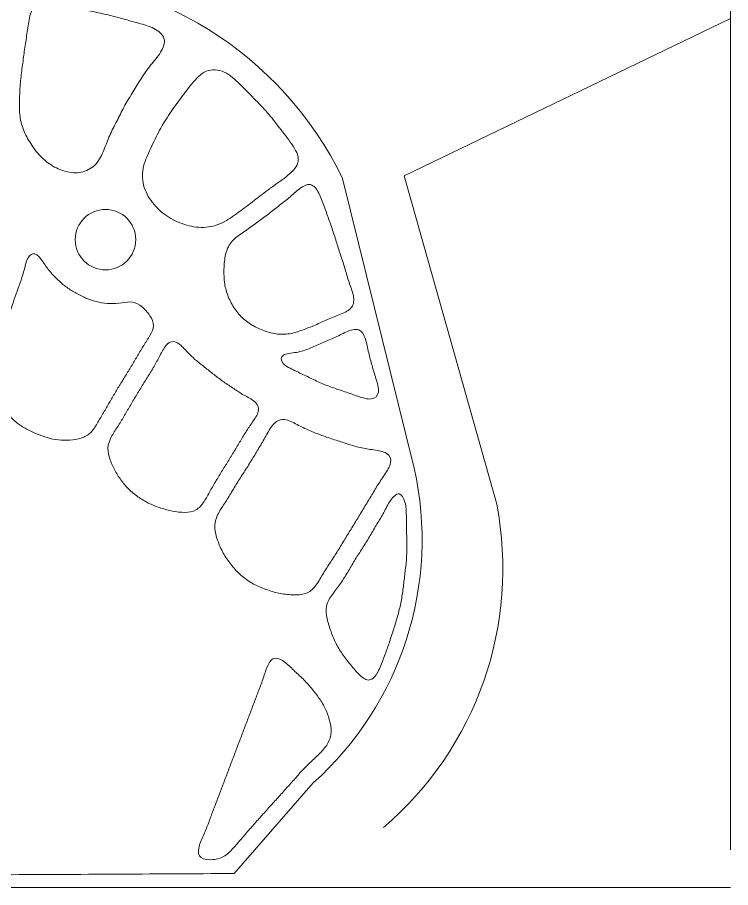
# Model space of a CAD drawing. Header units: inches. Extents: x 36 to 79.2, y 17.3 to 55.9.
# Drawn here: x 60.26 to 71.44, y 17.31 to 30.95 of the extents above; entities that cross this region are included whole.
import ezdxf

# ---------------------------------------------------------------- set-up
doc = ezdxf.new("R2010")
doc.units = ezdxf.units.IN
for name, color, linetype, lineweight in [('01_ORIGINAL_CAD', 7, 'CONTINUOUS', 20), ('10_EXTENSION_MASSES', 7, 'CONTINUOUS', 15), ('11_NODAL_COURTS', 7, 'CONTINUOUS', 15), ('15_NEIGHBOURHOOD_CIRCULATION', 7, 'CONTINUOUS', 13)]:
    doc.layers.add(name, color=color, linetype=linetype, lineweight=lineweight)

msp = doc.modelspace()

# ---------------------------------------------------------------- linework, layer by layer
at = {"layer": '01_ORIGINAL_CAD'}
for p, q in [((71.442, 55.9), (71.442, 17.906)), ((71.442, 17.312), (36.248, 17.312))]:
    msp.add_line(p, q, dxfattribs=at)
msp.add_lwpolyline([(53.65, 30.945, -0.14301), (60.243, 31.63, -0.286424), (65.36, 28.431), (66.481, 23.89, -0.272091), (64.9, 18.954), (63.661, 17.533)], format="xyb", dxfattribs=at)
for points in [[(71.442, 30.938), (66.326, 28.468)], [(66.326, 28.468), (67.775, 23.323)]]:
    msp.add_lwpolyline(points, dxfattribs=at)
msp.add_arc((62.535, 22.313), 5.337, 310.4718, 10.9016, dxfattribs=at)
at = {"layer": '10_EXTENSION_MASSES'}
for points, knots in [([(60.31, 29.931), (60.317, 30.014), (60.328, 30.095), (60.338, 30.177), (60.349, 30.259), (60.36, 30.341), (60.371, 30.422), (60.383, 30.503), (60.396, 30.583), (60.407, 30.665), (60.419, 30.747), (60.429, 30.831), (60.446, 30.916), (60.462, 31), (60.485, 31.085), (60.534, 31.132), (60.583, 31.179), (60.658, 31.188), (60.739, 31.181), (60.819, 31.174), (60.905, 31.151), (60.988, 31.133), (61.071, 31.114), (61.151, 31.101), (61.231, 31.086), (61.311, 31.071), (61.392, 31.056), (61.472, 31.039), (61.553, 31.023), (61.633, 31.006), (61.713, 30.986), (61.794, 30.966), (61.873, 30.944), (61.952, 30.922), (62.031, 30.9), (62.109, 30.878), (62.191, 30.855), (62.273, 30.832), (62.358, 30.807), (62.429, 30.766), (62.5, 30.724), (62.556, 30.665), (62.566, 30.597), (62.575, 30.529), (62.537, 30.451), (62.489, 30.38), (62.441, 30.31), (62.382, 30.246), (62.331, 30.179), (62.279, 30.113), (62.234, 30.045), (62.19, 29.975), (62.146, 29.906), (62.103, 29.835), (62.06, 29.764), (62.017, 29.694), (61.974, 29.623), (61.934, 29.55), (61.895, 29.477), (61.858, 29.402), (61.82, 29.328), (61.782, 29.254), (61.744, 29.18), (61.71, 29.105), (61.677, 29.029), (61.648, 28.952), (61.617, 28.875), (61.585, 28.798), (61.55, 28.722), (61.497, 28.661), (61.443, 28.601), (61.37, 28.557), (61.292, 28.535), (61.214, 28.513), (61.13, 28.514), (61.049, 28.531), (60.968, 28.548), (60.89, 28.582), (60.818, 28.624), (60.746, 28.667), (60.681, 28.719), (60.624, 28.778), (60.567, 28.837), (60.517, 28.905), (60.472, 28.975), (60.427, 29.045), (60.386, 29.118), (60.356, 29.195), (60.327, 29.271), (60.308, 29.35), (60.3, 29.432), (60.291, 29.514), (60.293, 29.598), (60.296, 29.682), (60.299, 29.766), (60.303, 29.849), (60.31, 29.931)], [0, 0, 0, 0, 0.03125, 0.03125, 0.03125, 0.0625, 0.0625, 0.0625, 0.09375, 0.09375, 0.09375, 0.125, 0.125, 0.125, 0.15625, 0.15625, 0.15625, 0.1875, 0.1875, 0.1875, 0.21875, 0.21875, 0.21875, 0.25, 0.25, 0.25, 0.28125, 0.28125, 0.28125, 0.3125, 0.3125, 0.3125, 0.34375, 0.34375, 0.34375, 0.375, 0.375, 0.375, 0.40625, 0.40625, 0.40625, 0.4375, 0.4375, 0.4375, 0.46875, 0.46875, 0.46875, 0.5, 0.5, 0.5, 0.53125, 0.53125, 0.53125, 0.5625, 0.5625, 0.5625, 0.59375, 0.59375, 0.59375, 0.625, 0.625, 0.625, 0.65625, 0.65625, 0.65625, 0.6875, 0.6875, 0.6875, 0.71875, 0.71875, 0.71875, 0.75, 0.75, 0.75, 0.78125, 0.78125, 0.78125, 0.8125, 0.8125, 0.8125, 0.84375, 0.84375, 0.84375, 0.875, 0.875, 0.875, 0.90625, 0.90625, 0.90625, 0.9375, 0.9375, 0.9375, 0.96875, 0.96875, 0.96875, 1, 1, 1, 1]), ([(62.251, 28.289), (62.22, 28.386), (62.213, 28.487), (62.232, 28.585), (62.251, 28.683), (62.296, 28.777), (62.339, 28.871), (62.382, 28.965), (62.425, 29.059), (62.473, 29.15), (62.52, 29.241), (62.573, 29.329), (62.629, 29.414), (62.686, 29.499), (62.746, 29.581), (62.806, 29.664), (62.867, 29.747), (62.927, 29.83), (62.995, 29.912), (63.062, 29.993), (63.136, 30.073), (63.224, 30.109), (63.312, 30.145), (63.414, 30.136), (63.504, 30.095), (63.595, 30.054), (63.675, 29.979), (63.751, 29.905), (63.826, 29.831), (63.898, 29.758), (63.97, 29.684), (64.042, 29.61), (64.115, 29.537), (64.181, 29.46), (64.247, 29.383), (64.308, 29.303), (64.372, 29.221), (64.436, 29.139), (64.503, 29.056), (64.563, 28.968), (64.623, 28.88), (64.675, 28.788), (64.665, 28.705), (64.656, 28.621), (64.584, 28.547), (64.504, 28.48), (64.424, 28.413), (64.334, 28.354), (64.25, 28.293), (64.166, 28.232), (64.087, 28.17), (64.006, 28.108), (63.926, 28.046), (63.844, 27.984), (63.761, 27.922), (63.679, 27.86), (63.596, 27.798), (63.506, 27.751), (63.416, 27.704), (63.319, 27.673), (63.219, 27.664), (63.119, 27.656), (63.017, 27.671), (62.918, 27.699), (62.819, 27.727), (62.723, 27.767), (62.636, 27.82), (62.549, 27.874), (62.472, 27.941), (62.405, 28.021), (62.338, 28.1), (62.282, 28.193), (62.251, 28.289)], [0, 0, 0, 0, 0.041667, 0.041667, 0.041667, 0.083333, 0.083333, 0.083333, 0.125, 0.125, 0.125, 0.166667, 0.166667, 0.166667, 0.208333, 0.208333, 0.208333, 0.25, 0.25, 0.25, 0.291667, 0.291667, 0.291667, 0.333333, 0.333333, 0.333333, 0.375, 0.375, 0.375, 0.416667, 0.416667, 0.416667, 0.458333, 0.458333, 0.458333, 0.5, 0.5, 0.5, 0.541667, 0.541667, 0.541667, 0.583333, 0.583333, 0.583333, 0.625, 0.625, 0.625, 0.666667, 0.666667, 0.666667, 0.708333, 0.708333, 0.708333, 0.75, 0.75, 0.75, 0.791667, 0.791667, 0.791667, 0.833333, 0.833333, 0.833333, 0.875, 0.875, 0.875, 0.916667, 0.916667, 0.916667, 0.958333, 0.958333, 0.958333, 1, 1, 1, 1]), ([(63.614, 26.477), (63.58, 26.54), (63.553, 26.607), (63.534, 26.676), (63.515, 26.744), (63.505, 26.815), (63.501, 26.886), (63.497, 26.958), (63.499, 27.03), (63.506, 27.102), (63.513, 27.174), (63.523, 27.247), (63.548, 27.311), (63.573, 27.376), (63.612, 27.434), (63.663, 27.481), (63.714, 27.529), (63.777, 27.567), (63.836, 27.607), (63.896, 27.648), (63.953, 27.69), (64.01, 27.732), (64.067, 27.775), (64.124, 27.818), (64.181, 27.861), (64.237, 27.904), (64.293, 27.948), (64.349, 27.992), (64.405, 28.035), (64.46, 28.077), (64.515, 28.125), (64.571, 28.172), (64.627, 28.224), (64.685, 28.267), (64.744, 28.31), (64.806, 28.344), (64.858, 28.333), (64.91, 28.321), (64.953, 28.265), (64.986, 28.201), (65.02, 28.137), (65.046, 28.065), (65.07, 27.996), (65.094, 27.927), (65.117, 27.862), (65.141, 27.796), (65.165, 27.729), (65.189, 27.662), (65.211, 27.595), (65.234, 27.528), (65.254, 27.46), (65.276, 27.392), (65.297, 27.324), (65.32, 27.256), (65.342, 27.187), (65.364, 27.119), (65.386, 27.051), (65.406, 26.983), (65.427, 26.915), (65.445, 26.846), (65.47, 26.776), (65.494, 26.706), (65.524, 26.634), (65.533, 26.567), (65.541, 26.5), (65.529, 26.438), (65.486, 26.392), (65.444, 26.347), (65.373, 26.317), (65.303, 26.289), (65.234, 26.261), (65.167, 26.235), (65.101, 26.207), (65.035, 26.179), (64.971, 26.149), (64.906, 26.121), (64.84, 26.093), (64.774, 26.067), (64.707, 26.044), (64.639, 26.02), (64.57, 26), (64.5, 25.991), (64.429, 25.983), (64.358, 25.986), (64.288, 25.998), (64.218, 26.01), (64.15, 26.032), (64.084, 26.059), (64.018, 26.086), (63.955, 26.119), (63.896, 26.159), (63.837, 26.2), (63.783, 26.247), (63.735, 26.301), (63.688, 26.354), (63.648, 26.413), (63.614, 26.477)], [0, 0, 0, 0, 0.03125, 0.03125, 0.03125, 0.0625, 0.0625, 0.0625, 0.09375, 0.09375, 0.09375, 0.125, 0.125, 0.125, 0.15625, 0.15625, 0.15625, 0.1875, 0.1875, 0.1875, 0.21875, 0.21875, 0.21875, 0.25, 0.25, 0.25, 0.28125, 0.28125, 0.28125, 0.3125, 0.3125, 0.3125, 0.34375, 0.34375, 0.34375, 0.375, 0.375, 0.375, 0.40625, 0.40625, 0.40625, 0.4375, 0.4375, 0.4375, 0.46875, 0.46875, 0.46875, 0.5, 0.5, 0.5, 0.53125, 0.53125, 0.53125, 0.5625, 0.5625, 0.5625, 0.59375, 0.59375, 0.59375, 0.625, 0.625, 0.625, 0.65625, 0.65625, 0.65625, 0.6875, 0.6875, 0.6875, 0.71875, 0.71875, 0.71875, 0.75, 0.75, 0.75, 0.78125, 0.78125, 0.78125, 0.8125, 0.8125, 0.8125, 0.84375, 0.84375, 0.84375, 0.875, 0.875, 0.875, 0.90625, 0.90625, 0.90625, 0.9375, 0.9375, 0.9375, 0.96875, 0.96875, 0.96875, 1, 1, 1, 1]), ([(59.811, 25.34), (59.82, 25.397), (59.844, 25.453), (59.867, 25.51), (59.889, 25.566), (59.91, 25.623), (59.93, 25.68), (59.95, 25.737), (59.968, 25.794), (59.986, 25.851), (60.005, 25.908), (60.024, 25.966), (60.043, 26.023), (60.062, 26.08), (60.081, 26.137), (60.1, 26.194), (60.119, 26.251), (60.138, 26.308), (60.157, 26.365), (60.176, 26.423), (60.195, 26.48), (60.214, 26.537), (60.233, 26.594), (60.253, 26.651), (60.273, 26.707), (60.294, 26.763), (60.316, 26.819), (60.334, 26.876), (60.352, 26.934), (60.367, 26.993), (60.384, 27.055), (60.401, 27.118), (60.42, 27.183), (60.451, 27.218), (60.482, 27.253), (60.525, 27.259), (60.565, 27.234), (60.605, 27.208), (60.641, 27.152), (60.678, 27.099), (60.714, 27.046), (60.751, 26.997), (60.79, 26.952), (60.829, 26.906), (60.871, 26.864), (60.915, 26.823), (60.959, 26.783), (61.004, 26.744), (61.053, 26.71), (61.102, 26.675), (61.153, 26.646), (61.206, 26.618), (61.259, 26.59), (61.313, 26.563), (61.369, 26.541), (61.424, 26.52), (61.481, 26.503), (61.539, 26.49), (61.598, 26.478), (61.657, 26.47), (61.717, 26.468), (61.777, 26.466), (61.837, 26.471), (61.897, 26.479), (61.957, 26.487), (62.016, 26.499), (62.07, 26.491), (62.124, 26.483), (62.172, 26.456), (62.218, 26.417), (62.263, 26.378), (62.306, 26.328), (62.339, 26.277), (62.373, 26.227), (62.398, 26.175), (62.397, 26.123), (62.396, 26.071), (62.369, 26.018), (62.339, 25.966), (62.308, 25.914), (62.274, 25.863), (62.242, 25.811), (62.209, 25.76), (62.18, 25.708), (62.15, 25.657), (62.12, 25.606), (62.09, 25.555), (62.059, 25.504), (62.029, 25.453), (61.998, 25.403), (61.967, 25.352), (61.936, 25.302), (61.905, 25.251), (61.874, 25.201), (61.843, 25.151), (61.812, 25.1), (61.782, 25.049), (61.752, 24.998), (61.722, 24.946), (61.692, 24.895), (61.662, 24.844), (61.632, 24.793), (61.602, 24.742), (61.572, 24.69), (61.543, 24.639), (61.512, 24.587), (61.482, 24.535), (61.451, 24.483), (61.41, 24.444), (61.368, 24.404), (61.317, 24.377), (61.261, 24.359), (61.205, 24.341), (61.144, 24.332), (61.084, 24.327), (61.024, 24.323), (60.964, 24.323), (60.905, 24.33), (60.847, 24.337), (60.789, 24.35), (60.732, 24.366), (60.675, 24.383), (60.619, 24.403), (60.564, 24.426), (60.509, 24.449), (60.455, 24.475), (60.402, 24.504), (60.35, 24.532), (60.299, 24.563), (60.253, 24.6), (60.206, 24.637), (60.163, 24.679), (60.121, 24.723), (60.08, 24.767), (60.04, 24.812), (60.004, 24.859), (59.968, 24.906), (59.936, 24.956), (59.905, 25.008), (59.874, 25.06), (59.844, 25.114), (59.826, 25.17), (59.808, 25.225), (59.802, 25.283), (59.811, 25.34)], [0, 0, 0, 0, 0.020833, 0.020833, 0.020833, 0.041667, 0.041667, 0.041667, 0.0625, 0.0625, 0.0625, 0.083333, 0.083333, 0.083333, 0.104167, 0.104167, 0.104167, 0.125, 0.125, 0.125, 0.145833, 0.145833, 0.145833, 0.166667, 0.166667, 0.166667, 0.1875, 0.1875, 0.1875, 0.208333, 0.208333, 0.208333, 0.229167, 0.229167, 0.229167, 0.25, 0.25, 0.25, 0.270833, 0.270833, 0.270833, 0.291667, 0.291667, 0.291667, 0.3125, 0.3125, 0.3125, 0.333333, 0.333333, 0.333333, 0.354167, 0.354167, 0.354167, 0.375, 0.375, 0.375, 0.395833, 0.395833, 0.395833, 0.416667, 0.416667, 0.416667, 0.4375, 0.4375, 0.4375, 0.458333, 0.458333, 0.458333, 0.479167, 0.479167, 0.479167, 0.5, 0.5, 0.5, 0.520833, 0.520833, 0.520833, 0.541667, 0.541667, 0.541667, 0.5625, 0.5625, 0.5625, 0.583333, 0.583333, 0.583333, 0.604167, 0.604167, 0.604167, 0.625, 0.625, 0.625, 0.645833, 0.645833, 0.645833, 0.666667, 0.666667, 0.666667, 0.6875, 0.6875, 0.6875, 0.708333, 0.708333, 0.708333, 0.729167, 0.729167, 0.729167, 0.75, 0.75, 0.75, 0.770833, 0.770833, 0.770833, 0.791667, 0.791667, 0.791667, 0.8125, 0.8125, 0.8125, 0.833333, 0.833333, 0.833333, 0.854167, 0.854167, 0.854167, 0.875, 0.875, 0.875, 0.895833, 0.895833, 0.895833, 0.916667, 0.916667, 0.916667, 0.9375, 0.9375, 0.9375, 0.958333, 0.958333, 0.958333, 0.979167, 0.979167, 0.979167, 1, 1, 1, 1]), ([(64.428, 25.529), (64.389, 25.574), (64.389, 25.629), (64.431, 25.658), (64.474, 25.687), (64.56, 25.691), (64.635, 25.703), (64.71, 25.716), (64.775, 25.738), (64.839, 25.764), (64.903, 25.79), (64.966, 25.821), (65.03, 25.848), (65.095, 25.875), (65.16, 25.899), (65.224, 25.929), (65.288, 25.958), (65.351, 25.994), (65.419, 26.023), (65.487, 26.053), (65.56, 26.076), (65.612, 26.057), (65.664, 26.039), (65.695, 25.977), (65.717, 25.909), (65.74, 25.842), (65.753, 25.768), (65.769, 25.697), (65.785, 25.627), (65.803, 25.561), (65.822, 25.495), (65.841, 25.429), (65.861, 25.363), (65.883, 25.291), (65.905, 25.219), (65.93, 25.141), (65.921, 25.081), (65.912, 25.022), (65.87, 24.981), (65.81, 24.973), (65.75, 24.966), (65.671, 24.991), (65.6, 25.015), (65.528, 25.039), (65.462, 25.063), (65.396, 25.086), (65.33, 25.109), (65.264, 25.131), (65.197, 25.154), (65.131, 25.178), (65.065, 25.203), (65, 25.231), (64.935, 25.26), (64.872, 25.292), (64.81, 25.323), (64.747, 25.353), (64.685, 25.382), (64.616, 25.415), (64.546, 25.448), (64.467, 25.484), (64.428, 25.529)], [0, 0, 0, 0, 0.05, 0.05, 0.05, 0.1, 0.1, 0.1, 0.15, 0.15, 0.15, 0.2, 0.2, 0.2, 0.25, 0.25, 0.25, 0.3, 0.3, 0.3, 0.35, 0.35, 0.35, 0.4, 0.4, 0.4, 0.45, 0.45, 0.45, 0.5, 0.5, 0.5, 0.55, 0.55, 0.55, 0.6, 0.6, 0.6, 0.65, 0.65, 0.65, 0.7, 0.7, 0.7, 0.75, 0.75, 0.75, 0.8, 0.8, 0.8, 0.85, 0.85, 0.85, 0.9, 0.9, 0.9, 0.95, 0.95, 0.95, 1, 1, 1, 1]), ([(61.796, 23.844), (61.765, 23.899), (61.739, 23.958), (61.718, 24.019), (61.696, 24.079), (61.68, 24.142), (61.682, 24.202), (61.685, 24.263), (61.706, 24.321), (61.734, 24.377), (61.763, 24.432), (61.799, 24.485), (61.833, 24.538), (61.868, 24.591), (61.9, 24.644), (61.932, 24.698), (61.963, 24.752), (61.994, 24.806), (62.026, 24.861), (62.058, 24.915), (62.09, 24.969), (62.122, 25.023), (62.155, 25.077), (62.187, 25.13), (62.22, 25.183), (62.253, 25.236), (62.286, 25.289), (62.32, 25.342), (62.353, 25.395), (62.386, 25.448), (62.416, 25.503), (62.447, 25.558), (62.476, 25.614), (62.507, 25.673), (62.538, 25.732), (62.57, 25.794), (62.611, 25.832), (62.653, 25.869), (62.703, 25.882), (62.752, 25.863), (62.801, 25.843), (62.849, 25.791), (62.895, 25.742), (62.942, 25.693), (62.986, 25.646), (63.033, 25.604), (63.08, 25.562), (63.13, 25.525), (63.179, 25.486), (63.228, 25.447), (63.277, 25.407), (63.326, 25.368), (63.376, 25.329), (63.426, 25.291), (63.478, 25.254), (63.529, 25.218), (63.582, 25.183), (63.634, 25.148), (63.686, 25.112), (63.737, 25.077), (63.793, 25.044), (63.85, 25.012), (63.911, 24.983), (63.959, 24.947), (64.008, 24.91), (64.043, 24.867), (64.044, 24.816), (64.045, 24.765), (64.011, 24.708), (63.976, 24.653), (63.94, 24.598), (63.901, 24.546), (63.867, 24.493), (63.832, 24.44), (63.801, 24.386), (63.77, 24.333), (63.738, 24.279), (63.706, 24.226), (63.673, 24.172), (63.641, 24.119), (63.608, 24.066), (63.575, 24.012), (63.543, 23.959), (63.509, 23.906), (63.476, 23.853), (63.443, 23.799), (63.41, 23.746), (63.378, 23.692), (63.346, 23.639), (63.314, 23.585), (63.284, 23.53), (63.253, 23.474), (63.224, 23.417), (63.189, 23.364), (63.153, 23.311), (63.113, 23.262), (63.062, 23.233), (63.01, 23.204), (62.949, 23.195), (62.885, 23.194), (62.822, 23.194), (62.758, 23.203), (62.695, 23.215), (62.633, 23.227), (62.572, 23.243), (62.512, 23.262), (62.452, 23.281), (62.392, 23.303), (62.336, 23.331), (62.279, 23.358), (62.225, 23.391), (62.172, 23.427), (62.12, 23.462), (62.07, 23.501), (62.024, 23.544), (61.978, 23.588), (61.937, 23.635), (61.899, 23.686), (61.861, 23.736), (61.826, 23.788), (61.796, 23.844)], [0, 0, 0, 0, 0.025, 0.025, 0.025, 0.05, 0.05, 0.05, 0.075, 0.075, 0.075, 0.1, 0.1, 0.1, 0.125, 0.125, 0.125, 0.15, 0.15, 0.15, 0.175, 0.175, 0.175, 0.2, 0.2, 0.2, 0.225, 0.225, 0.225, 0.25, 0.25, 0.25, 0.275, 0.275, 0.275, 0.3, 0.3, 0.3, 0.325, 0.325, 0.325, 0.35, 0.35, 0.35, 0.375, 0.375, 0.375, 0.4, 0.4, 0.4, 0.425, 0.425, 0.425, 0.45, 0.45, 0.45, 0.475, 0.475, 0.475, 0.5, 0.5, 0.5, 0.525, 0.525, 0.525, 0.55, 0.55, 0.55, 0.575, 0.575, 0.575, 0.6, 0.6, 0.6, 0.625, 0.625, 0.625, 0.65, 0.65, 0.65, 0.675, 0.675, 0.675, 0.7, 0.7, 0.7, 0.725, 0.725, 0.725, 0.75, 0.75, 0.75, 0.775, 0.775, 0.775, 0.8, 0.8, 0.8, 0.825, 0.825, 0.825, 0.85, 0.85, 0.85, 0.875, 0.875, 0.875, 0.9, 0.9, 0.9, 0.925, 0.925, 0.925, 0.95, 0.95, 0.95, 0.975, 0.975, 0.975, 1, 1, 1, 1]), ([(63.403, 22.751), (63.378, 22.818), (63.358, 22.888), (63.357, 22.956), (63.355, 23.024), (63.372, 23.091), (63.401, 23.154), (63.43, 23.217), (63.472, 23.276), (63.51, 23.335), (63.549, 23.394), (63.586, 23.454), (63.621, 23.513), (63.657, 23.573), (63.692, 23.634), (63.73, 23.693), (63.767, 23.752), (63.806, 23.811), (63.844, 23.87), (63.882, 23.929), (63.918, 23.989), (63.955, 24.049), (63.991, 24.108), (64.027, 24.167), (64.063, 24.227), (64.098, 24.287), (64.133, 24.347), (64.169, 24.412), (64.204, 24.476), (64.242, 24.543), (64.289, 24.588), (64.336, 24.633), (64.392, 24.656), (64.454, 24.649), (64.515, 24.641), (64.581, 24.604), (64.646, 24.571), (64.712, 24.537), (64.776, 24.507), (64.841, 24.479), (64.905, 24.451), (64.97, 24.425), (65.035, 24.401), (65.101, 24.377), (65.167, 24.355), (65.234, 24.333), (65.3, 24.312), (65.368, 24.29), (65.434, 24.268), (65.501, 24.247), (65.568, 24.226), (65.637, 24.21), (65.705, 24.195), (65.775, 24.185), (65.848, 24.174), (65.922, 24.164), (66, 24.153), (66.05, 24.12), (66.1, 24.087), (66.123, 24.033), (66.113, 23.972), (66.102, 23.912), (66.058, 23.847), (66.017, 23.784), (65.975, 23.722), (65.936, 23.663), (65.899, 23.603), (65.862, 23.544), (65.828, 23.484), (65.792, 23.424), (65.756, 23.365), (65.72, 23.305), (65.684, 23.245), (65.647, 23.186), (65.611, 23.126), (65.574, 23.066), (65.538, 23.007), (65.502, 22.947), (65.465, 22.888), (65.428, 22.828), (65.391, 22.768), (65.355, 22.708), (65.319, 22.648), (65.283, 22.588), (65.245, 22.529), (65.208, 22.47), (65.168, 22.412), (65.13, 22.353), (65.092, 22.294), (65.054, 22.233), (65.018, 22.172), (64.981, 22.11), (64.945, 22.047), (64.9, 22), (64.854, 21.953), (64.798, 21.924), (64.733, 21.91), (64.668, 21.896), (64.593, 21.898), (64.521, 21.905), (64.448, 21.911), (64.379, 21.922), (64.311, 21.939), (64.242, 21.956), (64.175, 21.98), (64.109, 22.006), (64.043, 22.032), (63.979, 22.061), (63.919, 22.097), (63.859, 22.133), (63.804, 22.177), (63.751, 22.225), (63.699, 22.272), (63.651, 22.325), (63.607, 22.38), (63.563, 22.436), (63.524, 22.495), (63.49, 22.557), (63.456, 22.619), (63.427, 22.684), (63.403, 22.751)], [0, 0, 0, 0, 0.025, 0.025, 0.025, 0.05, 0.05, 0.05, 0.075, 0.075, 0.075, 0.1, 0.1, 0.1, 0.125, 0.125, 0.125, 0.15, 0.15, 0.15, 0.175, 0.175, 0.175, 0.2, 0.2, 0.2, 0.225, 0.225, 0.225, 0.25, 0.25, 0.25, 0.275, 0.275, 0.275, 0.3, 0.3, 0.3, 0.325, 0.325, 0.325, 0.35, 0.35, 0.35, 0.375, 0.375, 0.375, 0.4, 0.4, 0.4, 0.425, 0.425, 0.425, 0.45, 0.45, 0.45, 0.475, 0.475, 0.475, 0.5, 0.5, 0.5, 0.525, 0.525, 0.525, 0.55, 0.55, 0.55, 0.575, 0.575, 0.575, 0.6, 0.6, 0.6, 0.625, 0.625, 0.625, 0.65, 0.65, 0.65, 0.675, 0.675, 0.675, 0.7, 0.7, 0.7, 0.725, 0.725, 0.725, 0.75, 0.75, 0.75, 0.775, 0.775, 0.775, 0.8, 0.8, 0.8, 0.825, 0.825, 0.825, 0.85, 0.85, 0.85, 0.875, 0.875, 0.875, 0.9, 0.9, 0.9, 0.925, 0.925, 0.925, 0.95, 0.95, 0.95, 0.975, 0.975, 0.975, 1, 1, 1, 1]), ([(65.108, 21.578), (65.098, 21.646), (65.101, 21.713), (65.123, 21.775), (65.146, 21.837), (65.19, 21.895), (65.233, 21.952), (65.275, 22.01), (65.318, 22.066), (65.357, 22.124), (65.396, 22.182), (65.431, 22.242), (65.466, 22.301), (65.501, 22.361), (65.535, 22.421), (65.572, 22.48), (65.608, 22.538), (65.647, 22.596), (65.684, 22.655), (65.721, 22.714), (65.758, 22.773), (65.793, 22.833), (65.829, 22.893), (65.864, 22.953), (65.899, 23.012), (65.935, 23.07), (65.97, 23.127), (66.004, 23.19), (66.038, 23.253), (66.07, 23.322), (66.111, 23.381), (66.152, 23.44), (66.203, 23.488), (66.245, 23.484), (66.287, 23.48), (66.321, 23.423), (66.338, 23.355), (66.356, 23.286), (66.358, 23.208), (66.359, 23.134), (66.36, 23.06), (66.36, 22.992), (66.362, 22.923), (66.364, 22.853), (66.366, 22.783), (66.367, 22.713), (66.368, 22.643), (66.368, 22.573), (66.363, 22.503), (66.359, 22.433), (66.351, 22.363), (66.343, 22.293), (66.335, 22.224), (66.327, 22.154), (66.319, 22.084), (66.311, 22.014), (66.302, 21.945), (66.291, 21.876), (66.279, 21.806), (66.265, 21.738), (66.249, 21.67), (66.232, 21.601), (66.213, 21.534), (66.192, 21.467), (66.172, 21.4), (66.15, 21.333), (66.129, 21.266), (66.107, 21.199), (66.086, 21.132), (66.063, 21.067), (66.04, 21.002), (66.014, 20.938), (65.988, 20.87), (65.962, 20.801), (65.936, 20.728), (65.899, 20.669), (65.862, 20.61), (65.816, 20.565), (65.765, 20.565), (65.714, 20.566), (65.658, 20.613), (65.607, 20.665), (65.556, 20.717), (65.51, 20.774), (65.465, 20.83), (65.421, 20.885), (65.379, 20.94), (65.341, 20.997), (65.302, 21.054), (65.267, 21.115), (65.238, 21.178), (65.208, 21.242), (65.184, 21.308), (65.161, 21.375), (65.138, 21.442), (65.117, 21.511), (65.108, 21.578)], [0, 0, 0, 0, 0.03125, 0.03125, 0.03125, 0.0625, 0.0625, 0.0625, 0.09375, 0.09375, 0.09375, 0.125, 0.125, 0.125, 0.15625, 0.15625, 0.15625, 0.1875, 0.1875, 0.1875, 0.21875, 0.21875, 0.21875, 0.25, 0.25, 0.25, 0.28125, 0.28125, 0.28125, 0.3125, 0.3125, 0.3125, 0.34375, 0.34375, 0.34375, 0.375, 0.375, 0.375, 0.40625, 0.40625, 0.40625, 0.4375, 0.4375, 0.4375, 0.46875, 0.46875, 0.46875, 0.5, 0.5, 0.5, 0.53125, 0.53125, 0.53125, 0.5625, 0.5625, 0.5625, 0.59375, 0.59375, 0.59375, 0.625, 0.625, 0.625, 0.65625, 0.65625, 0.65625, 0.6875, 0.6875, 0.6875, 0.71875, 0.71875, 0.71875, 0.75, 0.75, 0.75, 0.78125, 0.78125, 0.78125, 0.8125, 0.8125, 0.8125, 0.84375, 0.84375, 0.84375, 0.875, 0.875, 0.875, 0.90625, 0.90625, 0.90625, 0.9375, 0.9375, 0.9375, 0.96875, 0.96875, 0.96875, 1, 1, 1, 1]), ([(63.789, 18.096), (63.746, 18.045), (63.702, 17.994), (63.658, 17.944), (63.614, 17.894), (63.569, 17.845), (63.514, 17.811), (63.46, 17.776), (63.395, 17.757), (63.327, 17.751), (63.258, 17.745), (63.184, 17.753), (63.142, 17.784), (63.101, 17.814), (63.092, 17.869), (63.104, 17.929), (63.115, 17.99), (63.148, 18.057), (63.176, 18.121), (63.205, 18.186), (63.228, 18.247), (63.252, 18.309), (63.275, 18.371), (63.298, 18.433), (63.321, 18.495), (63.345, 18.557), (63.368, 18.62), (63.392, 18.682), (63.416, 18.744), (63.44, 18.807), (63.463, 18.869), (63.487, 18.931), (63.51, 18.993), (63.534, 19.056), (63.558, 19.118), (63.581, 19.18), (63.605, 19.242), (63.628, 19.305), (63.652, 19.367), (63.676, 19.429), (63.699, 19.491), (63.723, 19.554), (63.747, 19.616), (63.77, 19.678), (63.794, 19.74), (63.817, 19.803), (63.841, 19.865), (63.865, 19.927), (63.888, 19.989), (63.912, 20.052), (63.935, 20.114), (63.959, 20.176), (63.983, 20.239), (64.006, 20.301), (64.03, 20.362), (64.054, 20.424), (64.078, 20.485), (64.1, 20.549), (64.122, 20.613), (64.143, 20.68), (64.168, 20.745), (64.193, 20.811), (64.224, 20.874), (64.267, 20.897), (64.31, 20.921), (64.365, 20.904), (64.419, 20.87), (64.473, 20.837), (64.525, 20.785), (64.576, 20.737), (64.626, 20.69), (64.675, 20.646), (64.722, 20.6), (64.769, 20.554), (64.814, 20.506), (64.857, 20.455), (64.9, 20.405), (64.941, 20.353), (64.979, 20.299), (65.017, 20.246), (65.052, 20.19), (65.081, 20.131), (65.111, 20.072), (65.134, 20.009), (65.152, 19.945), (65.17, 19.881), (65.183, 19.815), (65.18, 19.751), (65.176, 19.687), (65.156, 19.624), (65.124, 19.567), (65.091, 19.511), (65.046, 19.461), (64.999, 19.413), (64.951, 19.365), (64.902, 19.32), (64.854, 19.274), (64.805, 19.228), (64.758, 19.182), (64.713, 19.133), (64.668, 19.084), (64.626, 19.033), (64.582, 18.984), (64.538, 18.934), (64.493, 18.886), (64.449, 18.837), (64.404, 18.788), (64.361, 18.738), (64.317, 18.689), (64.272, 18.639), (64.228, 18.591), (64.183, 18.542), (64.139, 18.492), (64.095, 18.443), (64.051, 18.394), (64.007, 18.344), (63.962, 18.295), (63.919, 18.246), (63.875, 18.196), (63.832, 18.146), (63.789, 18.096)], [0, 0, 0, 0, 0.025, 0.025, 0.025, 0.05, 0.05, 0.05, 0.075, 0.075, 0.075, 0.1, 0.1, 0.1, 0.125, 0.125, 0.125, 0.15, 0.15, 0.15, 0.175, 0.175, 0.175, 0.2, 0.2, 0.2, 0.225, 0.225, 0.225, 0.25, 0.25, 0.25, 0.275, 0.275, 0.275, 0.3, 0.3, 0.3, 0.325, 0.325, 0.325, 0.35, 0.35, 0.35, 0.375, 0.375, 0.375, 0.4, 0.4, 0.4, 0.425, 0.425, 0.425, 0.45, 0.45, 0.45, 0.475, 0.475, 0.475, 0.5, 0.5, 0.5, 0.525, 0.525, 0.525, 0.55, 0.55, 0.55, 0.575, 0.575, 0.575, 0.6, 0.6, 0.6, 0.625, 0.625, 0.625, 0.65, 0.65, 0.65, 0.675, 0.675, 0.675, 0.7, 0.7, 0.7, 0.725, 0.725, 0.725, 0.75, 0.75, 0.75, 0.775, 0.775, 0.775, 0.8, 0.8, 0.8, 0.825, 0.825, 0.825, 0.85, 0.85, 0.85, 0.875, 0.875, 0.875, 0.9, 0.9, 0.9, 0.925, 0.925, 0.925, 0.95, 0.95, 0.95, 0.975, 0.975, 0.975, 1, 1, 1, 1])]:
    msp.add_open_spline(points, degree=3, knots=knots, dxfattribs=at)
at = {"layer": '11_NODAL_COURTS'}
msp.add_circle((61.643, 27.47), 0.474, dxfattribs=at)
at = {"layer": '15_NEIGHBOURHOOD_CIRCULATION'}
msp.add_open_spline([(63.661, 17.533), (62.378, 17.526), (61.094, 17.519), (59.81, 17.513)], degree=3, dxfattribs=at)

doc.saveas('drawing.dxf')
